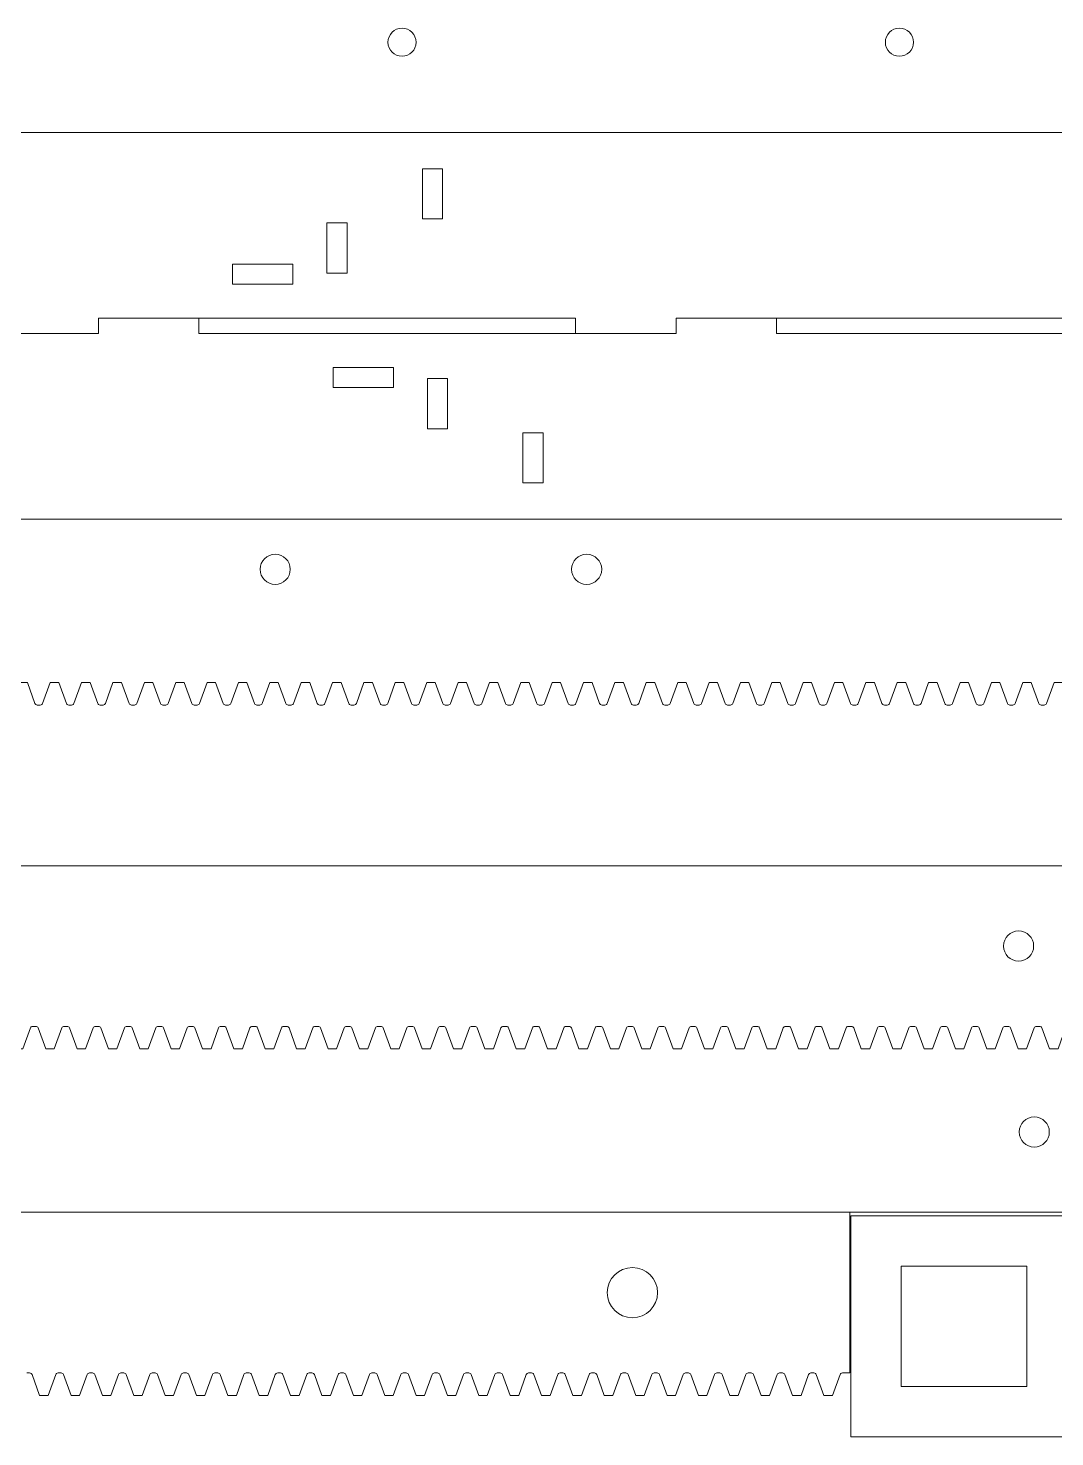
# Model space of a CAD drawing. Header units: millimetres. Extents: x -607 to 602, y -457 to -156.
# Drawn here: x -504.4 to -402.2, y -457.1 to -316.8 of the extents above; entities that cross this region are included whole.
import ezdxf

# ---------------------------------------------------------------- set-up
doc = ezdxf.new("R2010")
doc.units = ezdxf.units.MM
doc.header["$MEASUREMENT"] = 0
doc.layers.add('Default', color=7, linetype='Continuous')
doc.layers.add('PHOTOGATE_OBSTRU', color=7, linetype='Continuous')

msp = doc.modelspace()

# ---------------------------------------------------------------- linework, layer by layer
at = {"layer": 'Default', "lineweight": 9}
for points in [[(-564.9238, -347.2266), (-564.9238, -345.7266), (-602.6738, -345.7266), (-602.6738, -340.7266), (-604.1738, -340.7266), (-604.1738, -330.7266), (-602.6738, -330.7266), (-602.6738, -327.2266), (-344.6738, -327.2266), (-344.6738, -330.7266), (-343.1738, -330.7266), (-343.1738, -340.7266), (-344.6738, -340.7266), (-344.6738, -345.7266), (-382.4238, -345.7266), (-382.4238, -347.2266), (-429.9238, -347.2266), (-429.9238, -345.7266)], [(-507.4238, -347.2266), (-507.4238, -345.7266), (-554.9238, -345.7266), (-554.9238, -347.2266), (-592.6738, -347.2266), (-592.6738, -352.2266), (-594.1738, -352.2266), (-594.1738, -362.2266), (-592.6738, -362.2266), (-592.6738, -365.7266), (-334.6738, -365.7266), (-334.6738, -362.2266), (-333.1738, -362.2266), (-333.1738, -352.2266), (-334.6738, -352.2266), (-334.6738, -347.2266), (-372.4238, -347.2266), (-372.4238, -345.7266)], [(-449.9238, -347.2266), (-449.9238, -345.7266), (-497.4238, -345.7266), (-497.4238, -347.2266), (-544.9238, -347.2266), (-544.9238, -345.7266)], [(-392.4238, -347.2266), (-392.4238, -345.7266), (-439.9238, -345.7266), (-439.9238, -347.2266), (-487.4238, -347.2266), (-487.4238, -345.7266)], [(-453.1616, -362.1271), (-455.1616, -362.1271), (-455.1616, -357.1271), (-453.1616, -357.1271), (-453.1616, -362.1271)], [(-506.1015, -384.0816), (-505.3424, -381.9961), (-504.4996, -381.9961), (-503.7405, -384.0816)], [(-502.9787, -384.0816), (-502.2196, -381.9961), (-501.3768, -381.9961), (-500.6177, -384.0816)], [(-499.8559, -384.0816), (-499.0968, -381.9961), (-498.2539, -381.9961), (-497.4949, -384.0816)], [(-496.7331, -384.0816), (-495.974, -381.9961), (-495.1311, -381.9961), (-494.3721, -384.0816)], [(-493.6103, -384.0816), (-492.8512, -381.9961), (-492.0083, -381.9961), (-491.2493, -384.0816)], [(-490.4874, -384.0816), (-489.7284, -381.9961), (-488.8855, -381.9961), (-488.1265, -384.0816)], [(-487.3646, -384.0816), (-486.6056, -381.9961), (-485.7627, -381.9961), (-485.0037, -384.0816)], [(-484.2418, -384.0816), (-483.4828, -381.9961), (-482.6399, -381.9961), (-481.8809, -384.0816)], [(-481.119, -384.0816), (-480.36, -381.9961), (-479.5171, -381.9961), (-478.758, -384.0816)], [(-477.9962, -384.0816), (-477.2372, -381.9961), (-476.3943, -381.9961), (-475.6352, -384.0816)], [(-474.8734, -384.0816), (-474.1143, -381.9961), (-473.2715, -381.9961), (-472.5124, -384.0816)], [(-471.7506, -384.0816), (-470.9915, -381.9961), (-470.1487, -381.9961), (-469.3896, -384.0816)], [(-468.6278, -384.0816), (-467.8687, -381.9961), (-467.0259, -381.9961), (-466.2668, -384.0816)], [(-465.505, -384.0816), (-464.7459, -381.9961), (-463.9031, -381.9961), (-463.144, -384.0816)], [(-462.3822, -384.0816), (-461.6231, -381.9961), (-460.7803, -381.9961), (-460.0212, -384.0816)], [(-459.2594, -384.0816), (-458.5003, -381.9961), (-457.6575, -381.9961), (-456.8984, -384.0816)], [(-456.1366, -384.0816), (-455.3775, -381.9961), (-454.5347, -381.9961), (-453.7756, -384.0816)], [(-453.0138, -384.0816), (-452.2547, -381.9961), (-451.4118, -381.9961), (-450.6528, -384.0816)], [(-449.891, -384.0816), (-449.1319, -381.9961), (-448.289, -381.9961), (-447.53, -384.0816)], [(-446.7681, -384.0816), (-446.0091, -381.9961), (-445.1662, -381.9961), (-444.4072, -384.0816)], [(-443.6453, -384.0816), (-442.8863, -381.9961), (-442.0434, -381.9961), (-441.2844, -384.0816)], [(-440.5225, -384.0816), (-439.7635, -381.9961), (-438.9206, -381.9961), (-438.1616, -384.0816)], [(-437.3997, -384.0816), (-436.6407, -381.9961), (-435.7978, -381.9961), (-435.0387, -384.0816)], [(-434.2769, -384.0816), (-433.5179, -381.9961), (-432.675, -381.9961), (-431.9159, -384.0816)], [(-431.1541, -384.0816), (-430.3951, -381.9961), (-429.5522, -381.9961), (-428.7931, -384.0816)], [(-428.0313, -384.0816), (-427.2722, -381.9961), (-426.4294, -381.9961), (-425.6703, -384.0816)], [(-424.9085, -384.0816), (-424.1494, -381.9961), (-423.3066, -381.9961), (-422.5475, -384.0816)], [(-421.7857, -384.0816), (-421.0266, -381.9961), (-420.1838, -381.9961), (-419.4247, -384.0816)], [(-418.6629, -384.0816), (-417.9038, -381.9961), (-417.061, -381.9961), (-416.3019, -384.0816)], [(-415.5401, -384.0816), (-414.781, -381.9961), (-413.9382, -381.9961), (-413.1791, -384.0816)], [(-412.4173, -384.0816), (-411.6582, -381.9961), (-410.8154, -381.9961), (-410.0563, -384.0816)], [(-409.2945, -384.0816), (-408.5354, -381.9961), (-407.6925, -381.9961), (-406.9335, -384.0816)], [(-406.1717, -384.0816), (-405.4126, -381.9961), (-404.5697, -381.9961), (-403.8107, -384.0816)], [(-403.0488, -384.0816), (-402.2898, -381.9961), (-401.4469, -381.9961), (-400.6879, -384.0816)], [(-375.4705, -384.2461), (-324.5581, -384.2461), (-324.5581, -400.2461), (-606.8607, -400.2461), (-606.8607, -384.2461), (-556.3013, -384.2461)], [(-503.5056, -384.2461), (-503.2136, -384.2461)], [(-500.3828, -384.2461), (-500.0908, -384.2461)], [(-497.26, -384.2461), (-496.968, -384.2461)], [(-494.1372, -384.2461), (-493.8452, -384.2461)], [(-491.0144, -384.2461), (-490.7224, -384.2461)], [(-487.8915, -384.2461), (-487.5996, -384.2461)], [(-484.7687, -384.2461), (-484.4768, -384.2461)], [(-481.6459, -384.2461), (-481.3539, -384.2461)], [(-478.5231, -384.2461), (-478.2311, -384.2461)], [(-475.4003, -384.2461), (-475.1083, -384.2461)], [(-472.2775, -384.2461), (-471.9855, -384.2461)], [(-469.1547, -384.2461), (-468.8627, -384.2461)], [(-466.0319, -384.2461), (-465.7399, -384.2461)], [(-462.9091, -384.2461), (-462.6171, -384.2461)], [(-459.7863, -384.2461), (-459.4943, -384.2461)], [(-456.6635, -384.2461), (-456.3715, -384.2461)], [(-453.5407, -384.2461), (-453.2487, -384.2461)], [(-450.4179, -384.2461), (-450.1259, -384.2461)], [(-447.2951, -384.2461), (-447.0031, -384.2461)], [(-444.1722, -384.2461), (-443.8803, -384.2461)], [(-441.0494, -384.2461), (-440.7575, -384.2461)], [(-437.9266, -384.2461), (-437.6347, -384.2461)], [(-434.8038, -384.2461), (-434.5118, -384.2461)], [(-431.681, -384.2461), (-431.389, -384.2461)], [(-428.5582, -384.2461), (-428.2662, -384.2461)], [(-425.4354, -384.2461), (-425.1434, -384.2461)], [(-422.3126, -384.2461), (-422.0206, -384.2461)], [(-419.1898, -384.2461), (-418.8978, -384.2461)], [(-416.067, -384.2461), (-415.775, -384.2461)], [(-412.9442, -384.2461), (-412.6522, -384.2461)], [(-409.8214, -384.2461), (-409.5294, -384.2461)], [(-406.6986, -384.2461), (-406.4066, -384.2461)], [(-403.5758, -384.2461), (-403.2838, -384.2461)], [(-385.294, -416.2461), (-384.1939, -416.2461), (-384.1939, -400.2461), (-606.8607, -400.2461), (-606.8607, -416.2461), (-566.1249, -416.2461)], [(-506.5566, -416.4106), (-505.7975, -418.4961), (-504.9547, -418.4961), (-504.1956, -416.4106)], [(-503.9607, -416.2461), (-503.6687, -416.2461)], [(-503.4338, -416.4106), (-502.6747, -418.4961), (-501.8319, -418.4961), (-501.0728, -416.4106)], [(-500.8379, -416.2461), (-500.5459, -416.2461)], [(-500.311, -416.4106), (-499.5519, -418.4961), (-498.7091, -418.4961), (-497.95, -416.4106)], [(-497.7151, -416.2461), (-497.4231, -416.2461)], [(-497.1882, -416.4106), (-496.4291, -418.4961), (-495.5863, -418.4961), (-494.8272, -416.4106)], [(-494.5923, -416.2461), (-494.3003, -416.2461)], [(-494.0654, -416.4106), (-493.3063, -418.4961), (-492.4634, -418.4961), (-491.7044, -416.4106)], [(-491.4695, -416.2461), (-491.1775, -416.2461)], [(-490.9426, -416.4106), (-490.1835, -418.4961), (-489.3406, -418.4961), (-488.5816, -416.4106)], [(-488.3467, -416.2461), (-488.0547, -416.2461)], [(-487.8198, -416.4106), (-487.0607, -418.4961), (-486.2178, -418.4961), (-485.4588, -416.4106)], [(-485.2239, -416.2461), (-484.9319, -416.2461)], [(-484.6969, -416.4106), (-483.9379, -418.4961), (-483.095, -418.4961), (-482.336, -416.4106)], [(-482.101, -416.2461), (-481.8091, -416.2461)], [(-481.5741, -416.4106), (-480.8151, -418.4961), (-479.9722, -418.4961), (-479.2132, -416.4106)], [(-478.9782, -416.2461), (-478.6863, -416.2461)], [(-478.4513, -416.4106), (-477.6923, -418.4961), (-476.8494, -418.4961), (-476.0904, -416.4106)], [(-475.8554, -416.2461), (-475.5634, -416.2461)], [(-475.3285, -416.4106), (-474.5695, -418.4961), (-473.7266, -418.4961), (-472.9675, -416.4106)], [(-472.7326, -416.2461), (-472.4406, -416.2461)], [(-472.2057, -416.4106), (-471.4467, -418.4961), (-470.6038, -418.4961), (-469.8447, -416.4106)], [(-469.6098, -416.2461), (-469.3178, -416.2461)], [(-469.0829, -416.4106), (-468.3238, -418.4961), (-467.481, -418.4961), (-466.7219, -416.4106)], [(-466.487, -416.2461), (-466.195, -416.2461)], [(-465.9601, -416.4106), (-465.201, -418.4961), (-464.3582, -418.4961), (-463.5991, -416.4106)], [(-463.3642, -416.2461), (-463.0722, -416.2461)], [(-462.8373, -416.4106), (-462.0782, -418.4961), (-461.2354, -418.4961), (-460.4763, -416.4106)], [(-460.2414, -416.2461), (-459.9494, -416.2461)], [(-459.7145, -416.4106), (-458.9554, -418.4961), (-458.1126, -418.4961), (-457.3535, -416.4106)], [(-457.1186, -416.2461), (-456.8266, -416.2461)], [(-456.5917, -416.4106), (-455.8326, -418.4961), (-454.9898, -418.4961), (-454.2307, -416.4106)], [(-453.9958, -416.2461), (-453.7038, -416.2461)], [(-453.4689, -416.4106), (-452.7098, -418.4961), (-451.867, -418.4961), (-451.1079, -416.4106)], [(-450.873, -416.2461), (-450.581, -416.2461)], [(-450.3461, -416.4106), (-449.587, -418.4961), (-448.7442, -418.4961), (-447.9851, -416.4106)], [(-447.7502, -416.2461), (-447.4582, -416.2461)], [(-447.2233, -416.4106), (-446.4642, -418.4961), (-445.6213, -418.4961), (-444.8623, -416.4106)], [(-444.6274, -416.2461), (-444.3354, -416.2461)], [(-444.1005, -416.4106), (-443.3414, -418.4961), (-442.4985, -418.4961), (-441.7395, -416.4106)], [(-441.5046, -416.2461), (-441.2126, -416.2461)], [(-440.9776, -416.4106), (-440.2186, -418.4961), (-439.3757, -418.4961), (-438.6167, -416.4106)], [(-438.3817, -416.2461), (-438.0898, -416.2461)], [(-437.8548, -416.4106), (-437.0958, -418.4961), (-436.2529, -418.4961), (-435.4939, -416.4106)], [(-435.2589, -416.2461), (-434.967, -416.2461)], [(-434.732, -416.4106), (-433.973, -418.4961), (-433.1301, -418.4961), (-432.3711, -416.4106)], [(-432.1361, -416.2461), (-431.8442, -416.2461)], [(-431.6092, -416.4106), (-430.8502, -418.4961), (-430.0073, -418.4961), (-429.2482, -416.4106)], [(-429.0133, -416.2461), (-428.7213, -416.2461)], [(-428.4864, -416.4106), (-427.7274, -418.4961), (-426.8845, -418.4961), (-426.1254, -416.4106)], [(-425.8905, -416.2461), (-425.5985, -416.2461)], [(-425.3636, -416.4106), (-424.6046, -418.4961), (-423.7617, -418.4961), (-423.0026, -416.4106)], [(-422.7677, -416.2461), (-422.4757, -416.2461)], [(-422.2408, -416.4106), (-421.4817, -418.4961), (-420.6389, -418.4961), (-419.8798, -416.4106)], [(-419.6449, -416.2461), (-419.3529, -416.2461)], [(-419.118, -416.4106), (-418.3589, -418.4961), (-417.5161, -418.4961), (-416.757, -416.4106)], [(-416.5221, -416.2461), (-416.2301, -416.2461)], [(-415.9952, -416.4106), (-415.2361, -418.4961), (-414.3933, -418.4961), (-413.6342, -416.4106)], [(-413.3993, -416.2461), (-413.1073, -416.2461)], [(-412.8724, -416.4106), (-412.1133, -418.4961), (-411.2705, -418.4961), (-410.5114, -416.4106)], [(-410.2765, -416.2461), (-409.9845, -416.2461)], [(-409.7496, -416.4106), (-408.9905, -418.4961), (-408.1477, -418.4961), (-407.3886, -416.4106)], [(-407.1537, -416.2461), (-406.8617, -416.2461)], [(-406.6268, -416.4106), (-405.8677, -418.4961), (-405.0249, -418.4961), (-404.2658, -416.4106)], [(-404.0309, -416.2461), (-403.7389, -416.2461)], [(-403.504, -416.4106), (-402.7449, -418.4961), (-401.902, -418.4961), (-401.143, -416.4106)], [(-604.1996, -450.7682), (-605.2997, -450.7682), (-605.2997, -434.7682), (-422.6329, -434.7682), (-422.6329, -450.7682), (-423.3688, -450.7682)], [(-504.2698, -450.7682), (-504.5617, -450.7682)], [(-501.6739, -450.9327), (-502.4329, -453.0182), (-503.2758, -453.0182), (-504.0348, -450.9327)], [(-501.147, -450.7682), (-501.4389, -450.7682)], [(-498.5511, -450.9327), (-499.3101, -453.0182), (-500.153, -453.0182), (-500.912, -450.9327)], [(-498.0242, -450.7682), (-498.3161, -450.7682)], [(-495.4283, -450.9327), (-496.1873, -453.0182), (-497.0302, -453.0182), (-497.7892, -450.9327)], [(-494.9013, -450.7682), (-495.1933, -450.7682)], [(-492.3054, -450.9327), (-493.0645, -453.0182), (-493.9074, -453.0182), (-494.6664, -450.9327)], [(-491.7785, -450.7682), (-492.0705, -450.7682)], [(-489.1826, -450.9327), (-489.9417, -453.0182), (-490.7846, -453.0182), (-491.5436, -450.9327)], [(-488.6557, -450.7682), (-488.9477, -450.7682)], [(-486.0598, -450.9327), (-486.8189, -453.0182), (-487.6617, -453.0182), (-488.4208, -450.9327)], [(-485.5329, -450.7682), (-485.8249, -450.7682)], [(-482.937, -450.9327), (-483.6961, -453.0182), (-484.5389, -453.0182), (-485.298, -450.9327)], [(-482.4101, -450.7682), (-482.7021, -450.7682)], [(-479.8142, -450.9327), (-480.5733, -453.0182), (-481.4161, -453.0182), (-482.1752, -450.9327)], [(-479.2873, -450.7682), (-479.5793, -450.7682)], [(-476.6914, -450.9327), (-477.4505, -453.0182), (-478.2933, -453.0182), (-479.0524, -450.9327)], [(-476.1645, -450.7682), (-476.4565, -450.7682)], [(-473.5686, -450.9327), (-474.3277, -453.0182), (-475.1705, -453.0182), (-475.9296, -450.9327)], [(-473.0417, -450.7682), (-473.3337, -450.7682)], [(-470.4458, -450.9327), (-471.2049, -453.0182), (-472.0477, -453.0182), (-472.8068, -450.9327)], [(-469.9189, -450.7682), (-470.2109, -450.7682)], [(-467.323, -450.9327), (-468.082, -453.0182), (-468.9249, -453.0182), (-469.684, -450.9327)], [(-466.7961, -450.7682), (-467.0881, -450.7682)], [(-464.2002, -450.9327), (-464.9592, -453.0182), (-465.8021, -453.0182), (-466.5612, -450.9327)], [(-463.6733, -450.7682), (-463.9653, -450.7682)], [(-461.0774, -450.9327), (-461.8364, -453.0182), (-462.6793, -453.0182), (-463.4384, -450.9327)], [(-460.5505, -450.7682), (-460.8425, -450.7682)], [(-457.9546, -450.9327), (-458.7136, -453.0182), (-459.5565, -453.0182), (-460.3155, -450.9327)], [(-457.4277, -450.7682), (-457.7196, -450.7682)], [(-454.8318, -450.9327), (-455.5908, -453.0182), (-456.4337, -453.0182), (-457.1927, -450.9327)], [(-454.3049, -450.7682), (-454.5968, -450.7682)], [(-451.709, -450.9327), (-452.468, -453.0182), (-453.3109, -453.0182), (-454.0699, -450.9327)], [(-451.182, -450.7682), (-451.474, -450.7682)], [(-448.5861, -450.9327), (-449.3452, -453.0182), (-450.1881, -453.0182), (-450.9471, -450.9327)], [(-448.0592, -450.7682), (-448.3512, -450.7682)], [(-445.4633, -450.9327), (-446.2224, -453.0182), (-447.0653, -453.0182), (-447.8243, -450.9327)], [(-444.9364, -450.7682), (-445.2284, -450.7682)], [(-442.3405, -450.9327), (-443.0996, -453.0182), (-443.9424, -453.0182), (-444.7015, -450.9327)], [(-441.8136, -450.7682), (-442.1056, -450.7682)], [(-439.2177, -450.9327), (-439.9768, -453.0182), (-440.8196, -453.0182), (-441.5787, -450.9327)], [(-438.6908, -450.7682), (-438.9828, -450.7682)], [(-436.0949, -450.9327), (-436.854, -453.0182), (-437.6968, -453.0182), (-438.4559, -450.9327)], [(-435.568, -450.7682), (-435.86, -450.7682)], [(-432.9721, -450.9327), (-433.7312, -453.0182), (-434.574, -453.0182), (-435.3331, -450.9327)], [(-432.4452, -450.7682), (-432.7372, -450.7682)], [(-429.8493, -450.9327), (-430.6084, -453.0182), (-431.4512, -453.0182), (-432.2103, -450.9327)], [(-429.3224, -450.7682), (-429.6144, -450.7682)], [(-426.7265, -450.9327), (-427.4856, -453.0182), (-428.3284, -453.0182), (-429.0875, -450.9327)], [(-426.1996, -450.7682), (-426.4916, -450.7682)], [(-423.6037, -450.9327), (-424.3628, -453.0182), (-425.2056, -453.0182), (-425.9647, -450.9327)]]:
    msp.add_lwpolyline(points, dxfattribs=at)
at = {"layer": 'Default', "color": 240, "lineweight": 9}
for points in [[(-463.1616, -330.8261), (-465.1616, -330.8261), (-465.1616, -335.8261), (-463.1616, -335.8261), (-463.1616, -330.8261)], [(-472.6738, -341.2261), (-474.6738, -341.2261), (-474.6738, -336.2261), (-472.6738, -336.2261), (-472.6738, -341.2261)], [(-484.0616, -342.3261), (-484.0616, -340.3261), (-478.0616, -340.3261), (-478.0616, -342.3261), (-484.0616, -342.3261)], [(-474.0616, -350.6271), (-474.0616, -352.6271), (-468.0616, -352.6271), (-468.0616, -350.6271), (-474.0616, -350.6271)], [(-462.6738, -351.7271), (-464.6738, -351.7271), (-464.6738, -356.7271), (-462.6738, -356.7271), (-462.6738, -351.7271)], [(-417.5188, -452.1309), (-417.5188, -440.1309), (-405.0188, -440.1309), (-405.0188, -452.1309), (-417.5188, -452.1309)]]:
    msp.add_lwpolyline(points, dxfattribs=at)
at = {"layer": 'Default', "color": 250, "lineweight": 9}
msp.add_lwpolyline([(-382.5188, -435.1309), (-382.5188, -457.1309), (-422.5188, -457.1309), (-422.5188, -435.1309), (-382.5188, -435.1309)], dxfattribs=at)
at = {"layer": 'Default', "color": 240, "lineweight": 9}
for points in [[(-465.8038, -318.2266), (-465.8038, -317.4534), (-466.4306, -316.8266), (-467.2038, -316.8266), (-467.977, -316.8266), (-468.6038, -317.4534), (-468.6038, -318.2266), (-468.6039, -318.9998), (-467.9771, -319.6266), (-467.2039, -319.6266), (-466.4307, -319.6266), (-465.8039, -318.9998), (-465.8038, -318.2266)], [(-416.2888, -318.2266), (-416.2888, -317.4534), (-416.9156, -316.8266), (-417.6888, -316.8266), (-418.462, -316.8266), (-419.0888, -317.4534), (-419.0888, -318.2266), (-419.0889, -318.9998), (-418.4621, -319.6266), (-417.6889, -319.6266), (-416.9157, -319.6266), (-416.2889, -318.9998), (-416.2888, -318.2266)], [(-404.3279, -408.2461), (-404.3279, -409.0746), (-404.9994, -409.7461), (-405.8279, -409.7461), (-406.6563, -409.7461), (-407.3279, -409.0746), (-407.3279, -408.2461), (-407.3279, -407.4177), (-406.6563, -406.7461), (-405.8279, -406.7461), (-404.9994, -406.7461), (-404.3279, -407.4177), (-404.3279, -408.2461)], [(-446.7669, -442.7682), (-446.7669, -444.1489), (-445.6476, -445.2682), (-444.2669, -445.2682), (-442.8862, -445.2682), (-441.7669, -444.1489), (-441.7669, -442.7682), (-441.7669, -441.3875), (-442.8862, -440.2682), (-444.2669, -440.2682), (-445.6476, -440.2682), (-446.7669, -441.3875), (-446.7669, -442.7682)]]:
    msp.add_open_spline(points, degree=3, knots=[0, 0, 0, 0, 1, 1, 1, 2, 2, 2, 3, 3, 3, 4, 4, 4, 4], dxfattribs=at)
at = {"layer": 'Default', "lineweight": 9}
for points in [[(-503.7405, -384.0816), (-503.7046, -384.1803), (-503.6107, -384.2461), (-503.5056, -384.2461)], [(-503.2136, -384.2461), (-503.1085, -384.2461), (-503.0146, -384.1803), (-502.9787, -384.0816)], [(-500.6177, -384.0816), (-500.5817, -384.1803), (-500.4879, -384.2461), (-500.3828, -384.2461)], [(-500.0908, -384.2461), (-499.9857, -384.2461), (-499.8918, -384.1803), (-499.8559, -384.0816)], [(-497.4949, -384.0816), (-497.4589, -384.1803), (-497.3651, -384.2461), (-497.26, -384.2461)], [(-496.968, -384.2461), (-496.8629, -384.2461), (-496.769, -384.1803), (-496.7331, -384.0816)], [(-494.3721, -384.0816), (-494.3361, -384.1803), (-494.2423, -384.2461), (-494.1372, -384.2461)], [(-493.8452, -384.2461), (-493.7401, -384.2461), (-493.6462, -384.1803), (-493.6103, -384.0816)], [(-491.2493, -384.0816), (-491.2133, -384.1803), (-491.1195, -384.2461), (-491.0144, -384.2461)], [(-490.7224, -384.2461), (-490.6173, -384.2461), (-490.5234, -384.1803), (-490.4874, -384.0816)], [(-488.1265, -384.0816), (-488.0905, -384.1803), (-487.9966, -384.2461), (-487.8915, -384.2461)], [(-487.5996, -384.2461), (-487.4945, -384.2461), (-487.4006, -384.1803), (-487.3646, -384.0816)], [(-485.0037, -384.0816), (-484.9677, -384.1803), (-484.8738, -384.2461), (-484.7687, -384.2461)], [(-484.4768, -384.2461), (-484.3717, -384.2461), (-484.2778, -384.1803), (-484.2418, -384.0816)], [(-481.8809, -384.0816), (-481.8449, -384.1803), (-481.751, -384.2461), (-481.6459, -384.2461)], [(-481.3539, -384.2461), (-481.2488, -384.2461), (-481.155, -384.1803), (-481.119, -384.0816)], [(-478.758, -384.0816), (-478.7221, -384.1803), (-478.6282, -384.2461), (-478.5231, -384.2461)], [(-478.2311, -384.2461), (-478.126, -384.2461), (-478.0322, -384.1803), (-477.9962, -384.0816)], [(-475.6352, -384.0816), (-475.5993, -384.1803), (-475.5054, -384.2461), (-475.4003, -384.2461)], [(-475.1083, -384.2461), (-475.0032, -384.2461), (-474.9094, -384.1803), (-474.8734, -384.0816)], [(-472.5124, -384.0816), (-472.4765, -384.1803), (-472.3826, -384.2461), (-472.2775, -384.2461)], [(-471.9855, -384.2461), (-471.8804, -384.2461), (-471.7866, -384.1803), (-471.7506, -384.0816)], [(-469.3896, -384.0816), (-469.3537, -384.1803), (-469.2598, -384.2461), (-469.1547, -384.2461)], [(-468.8627, -384.2461), (-468.7576, -384.2461), (-468.6637, -384.1803), (-468.6278, -384.0816)], [(-466.2668, -384.0816), (-466.2309, -384.1803), (-466.137, -384.2461), (-466.0319, -384.2461)], [(-465.7399, -384.2461), (-465.6348, -384.2461), (-465.5409, -384.1803), (-465.505, -384.0816)], [(-463.144, -384.0816), (-463.1081, -384.1803), (-463.0142, -384.2461), (-462.9091, -384.2461)], [(-462.6171, -384.2461), (-462.512, -384.2461), (-462.4181, -384.1803), (-462.3822, -384.0816)], [(-460.0212, -384.0816), (-459.9853, -384.1803), (-459.8914, -384.2461), (-459.7863, -384.2461)], [(-459.4943, -384.2461), (-459.3892, -384.2461), (-459.2953, -384.1803), (-459.2594, -384.0816)], [(-456.8984, -384.0816), (-456.8625, -384.1803), (-456.7686, -384.2461), (-456.6635, -384.2461)], [(-456.3715, -384.2461), (-456.2664, -384.2461), (-456.1725, -384.1803), (-456.1366, -384.0816)], [(-453.7756, -384.0816), (-453.7396, -384.1803), (-453.6458, -384.2461), (-453.5407, -384.2461)], [(-453.2487, -384.2461), (-453.1436, -384.2461), (-453.0497, -384.1803), (-453.0138, -384.0816)], [(-450.6528, -384.0816), (-450.6168, -384.1803), (-450.523, -384.2461), (-450.4179, -384.2461)], [(-450.1259, -384.2461), (-450.0208, -384.2461), (-449.9269, -384.1803), (-449.891, -384.0816)], [(-447.53, -384.0816), (-447.494, -384.1803), (-447.4002, -384.2461), (-447.2951, -384.2461)], [(-447.0031, -384.2461), (-446.898, -384.2461), (-446.8041, -384.1803), (-446.7681, -384.0816)], [(-444.4072, -384.0816), (-444.3712, -384.1803), (-444.2773, -384.2461), (-444.1722, -384.2461)], [(-443.8803, -384.2461), (-443.7752, -384.2461), (-443.6813, -384.1803), (-443.6453, -384.0816)], [(-441.2844, -384.0816), (-441.2484, -384.1803), (-441.1545, -384.2461), (-441.0494, -384.2461)], [(-440.7575, -384.2461), (-440.6524, -384.2461), (-440.5585, -384.1803), (-440.5225, -384.0816)], [(-438.1616, -384.0816), (-438.1256, -384.1803), (-438.0317, -384.2461), (-437.9266, -384.2461)], [(-437.6347, -384.2461), (-437.5296, -384.2461), (-437.4357, -384.1803), (-437.3997, -384.0816)], [(-435.0387, -384.0816), (-435.0028, -384.1803), (-434.9089, -384.2461), (-434.8038, -384.2461)], [(-434.5118, -384.2461), (-434.4067, -384.2461), (-434.3129, -384.1803), (-434.2769, -384.0816)], [(-431.9159, -384.0816), (-431.88, -384.1803), (-431.7861, -384.2461), (-431.681, -384.2461)], [(-431.389, -384.2461), (-431.2839, -384.2461), (-431.1901, -384.1803), (-431.1541, -384.0816)], [(-428.7931, -384.0816), (-428.7572, -384.1803), (-428.6633, -384.2461), (-428.5582, -384.2461)], [(-428.2662, -384.2461), (-428.1611, -384.2461), (-428.0673, -384.1803), (-428.0313, -384.0816)], [(-425.6703, -384.0816), (-425.6344, -384.1803), (-425.5405, -384.2461), (-425.4354, -384.2461)], [(-425.1434, -384.2461), (-425.0383, -384.2461), (-424.9444, -384.1803), (-424.9085, -384.0816)], [(-422.5475, -384.0816), (-422.5116, -384.1803), (-422.4177, -384.2461), (-422.3126, -384.2461)], [(-422.0206, -384.2461), (-421.9155, -384.2461), (-421.8216, -384.1803), (-421.7857, -384.0816)], [(-419.4247, -384.0816), (-419.3888, -384.1803), (-419.2949, -384.2461), (-419.1898, -384.2461)], [(-418.8978, -384.2461), (-418.7927, -384.2461), (-418.6988, -384.1803), (-418.6629, -384.0816)], [(-416.3019, -384.0816), (-416.266, -384.1803), (-416.1721, -384.2461), (-416.067, -384.2461)], [(-415.775, -384.2461), (-415.6699, -384.2461), (-415.576, -384.1803), (-415.5401, -384.0816)], [(-413.1791, -384.0816), (-413.1432, -384.1803), (-413.0493, -384.2461), (-412.9442, -384.2461)], [(-412.6522, -384.2461), (-412.5471, -384.2461), (-412.4532, -384.1803), (-412.4173, -384.0816)], [(-410.0563, -384.0816), (-410.0203, -384.1803), (-409.9265, -384.2461), (-409.8214, -384.2461)], [(-409.5294, -384.2461), (-409.4243, -384.2461), (-409.3304, -384.1803), (-409.2945, -384.0816)], [(-406.9335, -384.0816), (-406.8975, -384.1803), (-406.8037, -384.2461), (-406.6986, -384.2461)], [(-406.4066, -384.2461), (-406.3015, -384.2461), (-406.2076, -384.1803), (-406.1717, -384.0816)], [(-403.8107, -384.0816), (-403.7747, -384.1803), (-403.6809, -384.2461), (-403.5758, -384.2461)], [(-403.2838, -384.2461), (-403.1787, -384.2461), (-403.0848, -384.1803), (-403.0488, -384.0816)], [(-504.1956, -416.4106), (-504.1597, -416.3119), (-504.0658, -416.2461), (-503.9607, -416.2461)], [(-503.6687, -416.2461), (-503.5636, -416.2461), (-503.4697, -416.3119), (-503.4338, -416.4106)], [(-501.0728, -416.4106), (-501.0369, -416.3119), (-500.943, -416.2461), (-500.8379, -416.2461)], [(-500.5459, -416.2461), (-500.4408, -416.2461), (-500.3469, -416.3119), (-500.311, -416.4106)], [(-497.95, -416.4106), (-497.9141, -416.3119), (-497.8202, -416.2461), (-497.7151, -416.2461)], [(-497.4231, -416.2461), (-497.318, -416.2461), (-497.2241, -416.3119), (-497.1882, -416.4106)], [(-494.8272, -416.4106), (-494.7912, -416.3119), (-494.6974, -416.2461), (-494.5923, -416.2461)], [(-494.3003, -416.2461), (-494.1952, -416.2461), (-494.1013, -416.3119), (-494.0654, -416.4106)], [(-491.7044, -416.4106), (-491.6684, -416.3119), (-491.5746, -416.2461), (-491.4695, -416.2461)], [(-491.1775, -416.2461), (-491.0724, -416.2461), (-490.9785, -416.3119), (-490.9426, -416.4106)], [(-488.5816, -416.4106), (-488.5456, -416.3119), (-488.4518, -416.2461), (-488.3467, -416.2461)], [(-488.0547, -416.2461), (-487.9496, -416.2461), (-487.8557, -416.3119), (-487.8198, -416.4106)], [(-485.4588, -416.4106), (-485.4228, -416.3119), (-485.329, -416.2461), (-485.2239, -416.2461)], [(-484.9319, -416.2461), (-484.8268, -416.2461), (-484.7329, -416.3119), (-484.6969, -416.4106)], [(-482.336, -416.4106), (-482.3, -416.3119), (-482.2061, -416.2461), (-482.101, -416.2461)], [(-481.8091, -416.2461), (-481.704, -416.2461), (-481.6101, -416.3119), (-481.5741, -416.4106)], [(-479.2132, -416.4106), (-479.1772, -416.3119), (-479.0833, -416.2461), (-478.9782, -416.2461)], [(-478.6863, -416.2461), (-478.5812, -416.2461), (-478.4873, -416.3119), (-478.4513, -416.4106)], [(-476.0904, -416.4106), (-476.0544, -416.3119), (-475.9605, -416.2461), (-475.8554, -416.2461)], [(-475.5634, -416.2461), (-475.4583, -416.2461), (-475.3645, -416.3119), (-475.3285, -416.4106)], [(-472.9675, -416.4106), (-472.9316, -416.3119), (-472.8377, -416.2461), (-472.7326, -416.2461)], [(-472.4406, -416.2461), (-472.3355, -416.2461), (-472.2417, -416.3119), (-472.2057, -416.4106)], [(-469.8447, -416.4106), (-469.8088, -416.3119), (-469.7149, -416.2461), (-469.6098, -416.2461)], [(-469.3178, -416.2461), (-469.2127, -416.2461), (-469.1189, -416.3119), (-469.0829, -416.4106)], [(-466.7219, -416.4106), (-466.686, -416.3119), (-466.5921, -416.2461), (-466.487, -416.2461)], [(-466.195, -416.2461), (-466.0899, -416.2461), (-465.9961, -416.3119), (-465.9601, -416.4106)], [(-463.5991, -416.4106), (-463.5632, -416.3119), (-463.4693, -416.2461), (-463.3642, -416.2461)], [(-463.0722, -416.2461), (-462.9671, -416.2461), (-462.8732, -416.3119), (-462.8373, -416.4106)], [(-460.4763, -416.4106), (-460.4404, -416.3119), (-460.3465, -416.2461), (-460.2414, -416.2461)], [(-459.9494, -416.2461), (-459.8443, -416.2461), (-459.7504, -416.3119), (-459.7145, -416.4106)], [(-457.3535, -416.4106), (-457.3176, -416.3119), (-457.2237, -416.2461), (-457.1186, -416.2461)], [(-456.8266, -416.2461), (-456.7215, -416.2461), (-456.6276, -416.3119), (-456.5917, -416.4106)], [(-454.2307, -416.4106), (-454.1948, -416.3119), (-454.1009, -416.2461), (-453.9958, -416.2461)], [(-453.7038, -416.2461), (-453.5987, -416.2461), (-453.5048, -416.3119), (-453.4689, -416.4106)], [(-451.1079, -416.4106), (-451.072, -416.3119), (-450.9781, -416.2461), (-450.873, -416.2461)], [(-450.581, -416.2461), (-450.4759, -416.2461), (-450.382, -416.3119), (-450.3461, -416.4106)], [(-447.9851, -416.4106), (-447.9491, -416.3119), (-447.8553, -416.2461), (-447.7502, -416.2461)], [(-447.4582, -416.2461), (-447.3531, -416.2461), (-447.2592, -416.3119), (-447.2233, -416.4106)], [(-444.8623, -416.4106), (-444.8263, -416.3119), (-444.7325, -416.2461), (-444.6274, -416.2461)], [(-444.3354, -416.2461), (-444.2303, -416.2461), (-444.1364, -416.3119), (-444.1005, -416.4106)], [(-441.7395, -416.4106), (-441.7035, -416.3119), (-441.6097, -416.2461), (-441.5046, -416.2461)], [(-441.2126, -416.2461), (-441.1075, -416.2461), (-441.0136, -416.3119), (-440.9776, -416.4106)], [(-438.6167, -416.4106), (-438.5807, -416.3119), (-438.4868, -416.2461), (-438.3817, -416.2461)], [(-438.0898, -416.2461), (-437.9847, -416.2461), (-437.8908, -416.3119), (-437.8548, -416.4106)], [(-435.4939, -416.4106), (-435.4579, -416.3119), (-435.364, -416.2461), (-435.2589, -416.2461)], [(-434.967, -416.2461), (-434.8619, -416.2461), (-434.768, -416.3119), (-434.732, -416.4106)], [(-432.3711, -416.4106), (-432.3351, -416.3119), (-432.2412, -416.2461), (-432.1361, -416.2461)], [(-431.8442, -416.2461), (-431.7391, -416.2461), (-431.6452, -416.3119), (-431.6092, -416.4106)], [(-429.2482, -416.4106), (-429.2123, -416.3119), (-429.1184, -416.2461), (-429.0133, -416.2461)], [(-428.7213, -416.2461), (-428.6162, -416.2461), (-428.5224, -416.3119), (-428.4864, -416.4106)], [(-426.1254, -416.4106), (-426.0895, -416.3119), (-425.9956, -416.2461), (-425.8905, -416.2461)], [(-425.5985, -416.2461), (-425.4934, -416.2461), (-425.3996, -416.3119), (-425.3636, -416.4106)], [(-423.0026, -416.4106), (-422.9667, -416.3119), (-422.8728, -416.2461), (-422.7677, -416.2461)], [(-422.4757, -416.2461), (-422.3706, -416.2461), (-422.2768, -416.3119), (-422.2408, -416.4106)], [(-419.8798, -416.4106), (-419.8439, -416.3119), (-419.75, -416.2461), (-419.6449, -416.2461)], [(-419.3529, -416.2461), (-419.2478, -416.2461), (-419.1539, -416.3119), (-419.118, -416.4106)], [(-416.757, -416.4106), (-416.7211, -416.3119), (-416.6272, -416.2461), (-416.5221, -416.2461)], [(-416.2301, -416.2461), (-416.125, -416.2461), (-416.0311, -416.3119), (-415.9952, -416.4106)], [(-413.6342, -416.4106), (-413.5983, -416.3119), (-413.5044, -416.2461), (-413.3993, -416.2461)], [(-413.1073, -416.2461), (-413.0022, -416.2461), (-412.9083, -416.3119), (-412.8724, -416.4106)], [(-410.5114, -416.4106), (-410.4755, -416.3119), (-410.3816, -416.2461), (-410.2765, -416.2461)], [(-409.9845, -416.2461), (-409.8794, -416.2461), (-409.7855, -416.3119), (-409.7496, -416.4106)], [(-407.3886, -416.4106), (-407.3527, -416.3119), (-407.2588, -416.2461), (-407.1537, -416.2461)], [(-406.8617, -416.2461), (-406.7566, -416.2461), (-406.6627, -416.3119), (-406.6268, -416.4106)], [(-404.2658, -416.4106), (-404.2298, -416.3119), (-404.136, -416.2461), (-404.0309, -416.2461)], [(-403.7389, -416.2461), (-403.6338, -416.2461), (-403.5399, -416.3119), (-403.504, -416.4106)], [(-504.0348, -450.9327), (-504.0708, -450.834), (-504.1647, -450.7682), (-504.2698, -450.7682)], [(-501.4389, -450.7682), (-501.544, -450.7682), (-501.6379, -450.834), (-501.6739, -450.9327)], [(-500.912, -450.9327), (-500.948, -450.834), (-501.0419, -450.7682), (-501.147, -450.7682)], [(-498.3161, -450.7682), (-498.4212, -450.7682), (-498.5151, -450.834), (-498.5511, -450.9327)], [(-497.7892, -450.9327), (-497.8252, -450.834), (-497.9191, -450.7682), (-498.0242, -450.7682)], [(-495.1933, -450.7682), (-495.2984, -450.7682), (-495.3923, -450.834), (-495.4283, -450.9327)], [(-494.6664, -450.9327), (-494.7024, -450.834), (-494.7962, -450.7682), (-494.9013, -450.7682)], [(-492.0705, -450.7682), (-492.1756, -450.7682), (-492.2695, -450.834), (-492.3054, -450.9327)], [(-491.5436, -450.9327), (-491.5796, -450.834), (-491.6734, -450.7682), (-491.7785, -450.7682)], [(-488.9477, -450.7682), (-489.0528, -450.7682), (-489.1467, -450.834), (-489.1826, -450.9327)], [(-488.4208, -450.9327), (-488.4568, -450.834), (-488.5506, -450.7682), (-488.6557, -450.7682)], [(-485.8249, -450.7682), (-485.93, -450.7682), (-486.0239, -450.834), (-486.0598, -450.9327)], [(-485.298, -450.9327), (-485.3339, -450.834), (-485.4278, -450.7682), (-485.5329, -450.7682)], [(-482.7021, -450.7682), (-482.8072, -450.7682), (-482.9011, -450.834), (-482.937, -450.9327)], [(-482.1752, -450.9327), (-482.2111, -450.834), (-482.305, -450.7682), (-482.4101, -450.7682)], [(-479.5793, -450.7682), (-479.6844, -450.7682), (-479.7783, -450.834), (-479.8142, -450.9327)], [(-479.0524, -450.9327), (-479.0883, -450.834), (-479.1822, -450.7682), (-479.2873, -450.7682)], [(-476.4565, -450.7682), (-476.5616, -450.7682), (-476.6555, -450.834), (-476.6914, -450.9327)], [(-475.9296, -450.9327), (-475.9655, -450.834), (-476.0594, -450.7682), (-476.1645, -450.7682)], [(-473.3337, -450.7682), (-473.4388, -450.7682), (-473.5327, -450.834), (-473.5686, -450.9327)], [(-472.8068, -450.9327), (-472.8427, -450.834), (-472.9366, -450.7682), (-473.0417, -450.7682)], [(-470.2109, -450.7682), (-470.316, -450.7682), (-470.4098, -450.834), (-470.4458, -450.9327)], [(-469.684, -450.9327), (-469.7199, -450.834), (-469.8138, -450.7682), (-469.9189, -450.7682)], [(-467.0881, -450.7682), (-467.1932, -450.7682), (-467.287, -450.834), (-467.323, -450.9327)], [(-466.5612, -450.9327), (-466.5971, -450.834), (-466.691, -450.7682), (-466.7961, -450.7682)], [(-463.9653, -450.7682), (-464.0704, -450.7682), (-464.1642, -450.834), (-464.2002, -450.9327)], [(-463.4384, -450.9327), (-463.4743, -450.834), (-463.5682, -450.7682), (-463.6733, -450.7682)], [(-460.8425, -450.7682), (-460.9476, -450.7682), (-461.0414, -450.834), (-461.0774, -450.9327)], [(-460.3155, -450.9327), (-460.3515, -450.834), (-460.4454, -450.7682), (-460.5505, -450.7682)], [(-457.7196, -450.7682), (-457.8247, -450.7682), (-457.9186, -450.834), (-457.9546, -450.9327)], [(-457.1927, -450.9327), (-457.2287, -450.834), (-457.3226, -450.7682), (-457.4277, -450.7682)], [(-454.5968, -450.7682), (-454.7019, -450.7682), (-454.7958, -450.834), (-454.8318, -450.9327)], [(-454.0699, -450.9327), (-454.1059, -450.834), (-454.1998, -450.7682), (-454.3049, -450.7682)], [(-451.474, -450.7682), (-451.5791, -450.7682), (-451.673, -450.834), (-451.709, -450.9327)], [(-450.9471, -450.9327), (-450.9831, -450.834), (-451.0769, -450.7682), (-451.182, -450.7682)], [(-448.3512, -450.7682), (-448.4563, -450.7682), (-448.5502, -450.834), (-448.5861, -450.9327)], [(-447.8243, -450.9327), (-447.8603, -450.834), (-447.9541, -450.7682), (-448.0592, -450.7682)], [(-445.2284, -450.7682), (-445.3335, -450.7682), (-445.4274, -450.834), (-445.4633, -450.9327)], [(-444.7015, -450.9327), (-444.7375, -450.834), (-444.8313, -450.7682), (-444.9364, -450.7682)], [(-442.1056, -450.7682), (-442.2107, -450.7682), (-442.3046, -450.834), (-442.3405, -450.9327)], [(-441.5787, -450.9327), (-441.6147, -450.834), (-441.7085, -450.7682), (-441.8136, -450.7682)], [(-438.9828, -450.7682), (-439.0879, -450.7682), (-439.1818, -450.834), (-439.2177, -450.9327)], [(-438.4559, -450.9327), (-438.4918, -450.834), (-438.5857, -450.7682), (-438.6908, -450.7682)], [(-435.86, -450.7682), (-435.9651, -450.7682), (-436.059, -450.834), (-436.0949, -450.9327)], [(-435.3331, -450.9327), (-435.369, -450.834), (-435.4629, -450.7682), (-435.568, -450.7682)], [(-432.7372, -450.7682), (-432.8423, -450.7682), (-432.9362, -450.834), (-432.9721, -450.9327)], [(-432.2103, -450.9327), (-432.2462, -450.834), (-432.3401, -450.7682), (-432.4452, -450.7682)], [(-429.6144, -450.7682), (-429.7195, -450.7682), (-429.8134, -450.834), (-429.8493, -450.9327)], [(-429.0875, -450.9327), (-429.1234, -450.834), (-429.2173, -450.7682), (-429.3224, -450.7682)], [(-426.4916, -450.7682), (-426.5967, -450.7682), (-426.6906, -450.834), (-426.7265, -450.9327)], [(-425.9647, -450.9327), (-426.0006, -450.834), (-426.0945, -450.7682), (-426.1996, -450.7682)], [(-423.3688, -450.7682), (-423.4739, -450.7682), (-423.5677, -450.834), (-423.6037, -450.9327)]]:
    msp.add_open_spline(points, degree=3, dxfattribs=at)
at = {"layer": 'PHOTOGATE_OBSTRU', "lineweight": 9}
for points in [[(-554.7404, -381.7266), (-605.4764, -381.7266), (-605.4764, -365.7266), (-323.1738, -365.7266), (-323.1738, -381.7266), (-373.9096, -381.7266)], [(-383.733, -418.7682), (-382.6329, -418.7682), (-382.6329, -434.7682), (-605.2997, -434.7682), (-605.2997, -418.7682), (-564.5638, -418.7682)]]:
    msp.add_lwpolyline(points, dxfattribs=at)
at = {"layer": 'PHOTOGATE_OBSTRU', "color": 240, "lineweight": 9}
for points in [[(-478.3258, -370.7266), (-478.3258, -369.8982), (-478.9974, -369.2266), (-479.8258, -369.2266), (-480.6543, -369.2266), (-481.3258, -369.8982), (-481.3258, -370.7266), (-481.3258, -371.5551), (-480.6543, -372.2266), (-479.8258, -372.2266), (-478.9974, -372.2266), (-478.3258, -371.5551), (-478.3258, -370.7266)], [(-447.3258, -370.7266), (-447.3258, -369.8982), (-447.9974, -369.2266), (-448.8258, -369.2266), (-449.6543, -369.2266), (-450.3258, -369.8982), (-450.3258, -370.7266), (-450.3258, -371.5551), (-449.6543, -372.2266), (-448.8258, -372.2266), (-447.9974, -372.2266), (-447.3258, -371.5551), (-447.3258, -370.7266)], [(-402.7668, -426.7682), (-402.7668, -425.9398), (-403.4384, -425.2682), (-404.2668, -425.2682), (-405.0953, -425.2682), (-405.7668, -425.9397), (-405.7668, -426.7682), (-405.7668, -427.5966), (-405.0953, -428.2682), (-404.2669, -428.2682), (-403.4384, -428.2682), (-402.7669, -427.5966), (-402.7668, -426.7682)]]:
    msp.add_open_spline(points, degree=3, knots=[0, 0, 0, 0, 1, 1, 1, 2, 2, 2, 3, 3, 3, 4, 4, 4, 4], dxfattribs=at)

doc.saveas('drawing.dxf')
